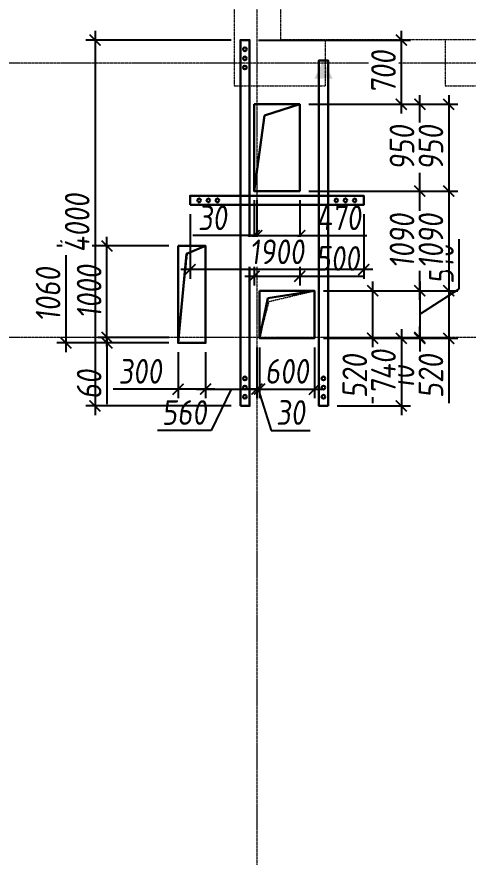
# Model space of a CAD drawing. Header units: millimetres. Extents: x -233751 to 529254, y -907864 to 285890.
# Drawn here: x 479500 to 484436, y -81085 to -71893 of the extents above; entities that cross this region are included whole.
import ezdxf

# ---------------------------------------------------------------- set-up
doc = ezdxf.new("R2010")
doc.units = ezdxf.units.MM
doc.linetypes.add('ADSK_Штриховая_ш2 п1', pattern=[3, 2, -1])
doc.linetypes.add('осевая', pattern=[2, 1.25, -0.25, 0.25, -0.25])
doc.layers.get('0').update_dxf_attribs({"lineweight": 30})
doc.layers.get('Defpoints').update_dxf_attribs({"lineweight": 0})
for name, color, linetype, lineweight in [('КР_Металл', 3, 'Continuous', 30), ('КР_Новые отверстия', 5, 'Continuous', 30), ('КР_Оси', 7, 'Continuous', 5), ('КР_Размеры отверстия', 7, 'Continuous', 5), ('КР_Размеры усиление', 1, 'Continuous', 5), ('КР_Сущ отверстия', 6, 'Continuous', 15), ('КР_Тонкая', 250, 'Continuous', 0)]:
    doc.layers.add(name, color=color, linetype=linetype, lineweight=lineweight)
doc.styles.add('ISOCPEUR', font='isocpeur.ttf', dxfattribs={"width": 0.85, "oblique": 7})
doc.dimstyles.new('R_100', dxfattribs={"dimtxt": 270, "dimasz": 120, "dimexe": 100, "dimexo": 100, "dimgap": 60, "dimtad": 1, "dimdec": 0, "dimrnd": 5, "dimzin": 0, "dimdsep": 46, "dimtxsty": 'ISOCPEUR', "dimblk": 'ARCHTICK', "dimcen": 0, "dimdle": 100, "dimclrd": 256, "dimclre": 256, "dimclrt": 256, "dimadec": 0, "dimazin": 0, "dimtfac": 2, "dimtdec": 0, "dimtmove": 0, "dimatfit": 3, "dimfxl": 1, "dimtvp": 3, "dimtfill": 1, "dimtolj": 1, "dimtzin": 0, "dimarcsym": 0})

# ---------------------------------------------------------------- blocks, each defined once
blk = doc.blocks.new('*U1981')
at = {"color": 0, "linetype": 'ByBlock', "lineweight": -2, "ltscale": 10}
blk.add_line((0, 0), (-71486.9, 0), dxfattribs=at)
blk = doc.blocks.new('*U1982')
at = {"color": 0, "linetype": 'ByBlock', "lineweight": -2, "ltscale": 10}
blk.add_line((0, 0), (-71486.9, 0), dxfattribs=at)
blk = doc.blocks.new('*U1991')
at = {"color": 0, "linetype": 'ByBlock', "lineweight": -2, "ltscale": 10}
blk.add_line((0, 0), (0, -53277.8), dxfattribs=at)
blk = doc.blocks.new('_ArchTick')
at = {"color": 0, "linetype": 'ByBlock', "const_width": 0.15}
blk.add_lwpolyline([(-0.5, -0.5), (0.5, 0.5)], dxfattribs=at)
blk = doc.blocks.new('*D398')
at = {"layer": 'Defpoints', "color": 0, "transparency": 16777216}
for p in [(482154.2, -75409.3), (482754.2, -75409.3)]:
    blk.add_point(p, dxfattribs=at)
at = {"layer": 'КР_Размеры отверстия', "lineweight": -2, "transparency": 16777216}
for p, q in [((482154.2, -75509.3), (482154.2, -76065.2)), ((482754.2, -75509.3), (482754.2, -76065.2)), ((482054.2, -75965.2), (482854.2, -75965.2))]:
    blk.add_line(p, q, dxfattribs=at)
at = {"layer": 'КР_Размеры отверстия', "lineweight": -2, "transparency": 16777216, "xscale": 120, "yscale": 120, "zscale": 120, "rotation": 180}
blk.add_blockref('_ArchTick', (482154.2, -75965.2), dxfattribs=at)
at = {"layer": 'КР_Размеры отверстия', "lineweight": -2, "transparency": 16777216, "xscale": 120, "yscale": 120, "zscale": 120}
blk.add_blockref('_ArchTick', (482754.2, -75965.2), dxfattribs=at)
at = {"layer": 'КР_Размеры отверстия', "lineweight": 5, "transparency": 16777216, "insert": (482454.2, -75770.2), "char_height": 270, "attachment_point": 5, "style": 'ISOCPEUR', "bg_fill": 3, "box_fill_scale": 1.1, "bg_fill_color": 256, "bg_fill_true_color": 13158600, "bg_fill_transparency": 0}
blk.add_mtext('\\A1;600', dxfattribs=at)
at = {"layer": 'Defpoints', "color": 0, "transparency": 16777216}
blk.add_point((482754.2, -75965.2), dxfattribs=at)
blk = doc.blocks.new('*D399')
at = {"layer": 'Defpoints', "color": 0, "transparency": 16777216}
for p in [(482125.4, -75409.3), (482154.2, -75409.3), (482125.4, -75965.2)]:
    blk.add_point(p, dxfattribs=at)
at = {"layer": 'КР_Размеры отверстия', "lineweight": -2, "transparency": 16777216}
for p, q in [((482125.4, -75509.3), (482125.4, -76065.2)), ((482154.2, -75509.3), (482154.2, -76065.2)), ((482125.4, -75965.2), (482005.4, -75965.2)), ((482154.2, -75965.2), (482125.4, -75965.2)), ((482154.2, -75965.2), (482125.4, -75965.2)), ((482139.8, -75965.2), (482280.1, -76415.7)), ((482154.2, -75965.2), (482274.2, -75965.2)), ((482280.1, -76415.7), (482708.6, -76415.7))]:
    blk.add_line(p, q, dxfattribs=at)
at = {"layer": 'КР_Размеры отверстия', "lineweight": -2, "transparency": 16777216, "xscale": 120, "yscale": 120, "zscale": 120}
blk.add_blockref('_ArchTick', (482125.4, -75965.2), dxfattribs=at)
at = {"layer": 'КР_Размеры отверстия', "lineweight": -2, "transparency": 16777216, "xscale": 120, "yscale": 120, "zscale": 120, "rotation": 180}
blk.add_blockref('_ArchTick', (482154.2, -75965.2), dxfattribs=at)
at = {"layer": 'КР_Размеры отверстия', "lineweight": 5, "transparency": 16777216, "insert": (482494.3, -76220.7), "char_height": 270, "attachment_point": 5, "style": 'ISOCPEUR', "bg_fill": 3, "box_fill_scale": 1.1, "bg_fill_color": 256, "bg_fill_true_color": 13158600, "bg_fill_transparency": 0}
blk.add_mtext('\\A1;30', dxfattribs=at)
blk = doc.blocks.new('*D400')
at = {"layer": 'Defpoints', "color": 0, "transparency": 16777216}
for p in [(481564.2, -75459.3), (482125.4, -75459.3), (482125.4, -75965.2)]:
    blk.add_point(p, dxfattribs=at)
at = {"layer": 'КР_Размеры отверстия', "lineweight": -2, "transparency": 16777216}
for p, q in [((481564.2, -75559.3), (481564.2, -76065.2)), ((482125.4, -75559.3), (482125.4, -76065.2)), ((481464.2, -75965.2), (482225.4, -75965.2)), ((481844.8, -75965.2), (481626.4, -76415.7)), ((481626.4, -76415.7), (481037.2, -76415.7))]:
    blk.add_line(p, q, dxfattribs=at)
at = {"layer": 'КР_Размеры отверстия', "lineweight": -2, "transparency": 16777216, "xscale": 120, "yscale": 120, "zscale": 120}
blk.add_blockref('_ArchTick', (482125.4, -75965.2), dxfattribs=at)
at = {"layer": 'КР_Размеры отверстия', "lineweight": 5, "transparency": 16777216, "insert": (481331.8, -76220.7), "char_height": 270, "attachment_point": 5, "style": 'ISOCPEUR', "bg_fill": 3, "box_fill_scale": 1.1, "bg_fill_color": 256, "bg_fill_true_color": 13158600, "bg_fill_transparency": 0}
blk.add_mtext('\\A1;560', dxfattribs=at)
at = {"layer": 'КР_Размеры отверстия', "lineweight": -2, "transparency": 16777216, "xscale": 120, "yscale": 120, "zscale": 120, "rotation": 180}
blk.add_blockref('_ArchTick', (481564.2, -75965.2), dxfattribs=at)
blk = doc.blocks.new('*D401')
at = {"layer": 'Defpoints', "color": 0, "transparency": 16777216}
for p in [(481264.2, -75459.3), (481564.2, -75459.3), (481264.2, -75965.2)]:
    blk.add_point(p, dxfattribs=at)
at = {"layer": 'КР_Размеры отверстия', "lineweight": -2, "transparency": 16777216}
for p, q in [((481264.2, -75559.3), (481264.2, -76065.2)), ((481564.2, -75559.3), (481564.2, -76065.2)), ((481264.2, -75965.2), (480555, -75965.2)), ((481664.2, -75965.2), (481264.2, -75965.2))]:
    blk.add_line(p, q, dxfattribs=at)
at = {"layer": 'КР_Размеры отверстия', "lineweight": -2, "transparency": 16777216, "xscale": 120, "yscale": 120, "zscale": 120, "rotation": 180}
blk.add_blockref('_ArchTick', (481264.2, -75965.2), dxfattribs=at)
at = {"layer": 'КР_Размеры отверстия', "lineweight": -2, "transparency": 16777216, "xscale": 120, "yscale": 120, "zscale": 120}
blk.add_blockref('_ArchTick', (481564.2, -75965.2), dxfattribs=at)
at = {"layer": 'КР_Размеры отверстия', "lineweight": 5, "transparency": 16777216, "insert": (480849.6, -75770.2), "char_height": 270, "attachment_point": 5, "style": 'ISOCPEUR', "bg_fill": 3, "box_fill_scale": 1.1, "bg_fill_color": 256, "bg_fill_true_color": 13158600, "bg_fill_transparency": 0}
blk.add_mtext('\\A1;300', dxfattribs=at)
blk = doc.blocks.new('*D402')
at = {"layer": 'Defpoints', "color": 0, "transparency": 16777216}
for p in [(482754.2, -74889.3), (482754.2, -75409.3), (483391, -75409.3)]:
    blk.add_point(p, dxfattribs=at)
at = {"layer": 'КР_Размеры отверстия', "lineweight": -2, "transparency": 16777216}
for p, q in [((483391, -74789.3), (483391, -75409.3)), ((482854.2, -74889.3), (483491, -74889.3)), ((482854.2, -75409.3), (483491, -75409.3)), ((483391, -75409.3), (483391, -76118.5))]:
    blk.add_line(p, q, dxfattribs=at)
at = {"layer": 'КР_Размеры отверстия', "lineweight": -2, "transparency": 16777216, "xscale": 120, "yscale": 120, "zscale": 120}
for p, rotation in [((483391, -74889.3), 90), ((483391, -75409.3), 270)]:
    blk.add_blockref('_ArchTick', p, dxfattribs=dict(at, rotation=rotation))
at = {"layer": 'КР_Размеры отверстия', "lineweight": 5, "transparency": 16777216, "insert": (483196, -75823.9), "char_height": 270, "attachment_point": 5, "rotation": 90, "style": 'ISOCPEUR', "bg_fill": 3, "box_fill_scale": 1.1, "bg_fill_color": 256, "bg_fill_true_color": 13158600, "bg_fill_transparency": 0}
blk.add_mtext('\\A1;520', dxfattribs=at)
blk = doc.blocks.new('*D403')
at = {"layer": 'Defpoints', "color": 0, "transparency": 16777216}
for p in [(482754.2, -74889.3), (482754.2, -75399.3), (483906.9, -75399.3)]:
    blk.add_point(p, dxfattribs=at)
at = {"layer": 'КР_Размеры отверстия', "lineweight": -2, "transparency": 16777216}
for p, q in [((484337.6, -74868.5), (484337.6, -74325.2)), ((483906.9, -74789.3), (483906.9, -75499.3)), ((482854.2, -74889.3), (484006.9, -74889.3)), ((483906.9, -75144.3), (484337.6, -74868.5)), ((482854.2, -75399.3), (484006.9, -75399.3))]:
    blk.add_line(p, q, dxfattribs=at)
at = {"layer": 'КР_Размеры отверстия', "lineweight": -2, "transparency": 16777216, "xscale": 120, "yscale": 120, "zscale": 120, "rotation": 270}
blk.add_blockref('_ArchTick', (483906.9, -75399.3), dxfattribs=at)
at = {"layer": 'КР_Размеры отверстия', "lineweight": 5, "transparency": 16777216, "insert": (484142.6, -74596.9), "char_height": 270, "attachment_point": 5, "rotation": 90, "style": 'ISOCPEUR', "bg_fill": 3, "box_fill_scale": 1.1, "bg_fill_color": 256, "bg_fill_true_color": 13158600, "bg_fill_transparency": 0}
blk.add_mtext('\\A1;510', dxfattribs=at)
at = {"layer": 'КР_Размеры отверстия', "lineweight": -2, "transparency": 16777216, "xscale": 120, "yscale": 120, "zscale": 120, "rotation": 90}
blk.add_blockref('_ArchTick', (483906.9, -74889.3), dxfattribs=at)
blk = doc.blocks.new('*D404')
at = {"layer": 'Defpoints', "color": 0, "transparency": 16777216}
for p in [(482754.2, -75399.3), (482754.2, -75409.3), (483906.9, -75409.3)]:
    blk.add_point(p, dxfattribs=at)
at = {"layer": 'КР_Размеры отверстия', "lineweight": -2, "transparency": 16777216}
for p, q in [((483906.9, -75399.3), (483906.9, -75279.3)), ((482854.2, -75399.3), (484006.9, -75399.3)), ((482854.2, -75409.3), (484006.9, -75409.3)), ((483906.9, -75399.3), (483906.9, -75409.3)), ((483906.9, -75409.3), (483906.9, -76032))]:
    blk.add_line(p, q, dxfattribs=at)
at = {"layer": 'КР_Размеры отверстия', "lineweight": -2, "transparency": 16777216, "xscale": 120, "yscale": 120, "zscale": 120}
for p, rotation in [((483906.9, -75399.3), 270), ((483906.9, -75409.3), 90)]:
    blk.add_blockref('_ArchTick', p, dxfattribs=dict(at, rotation=rotation))
at = {"layer": 'КР_Размеры отверстия', "lineweight": 5, "transparency": 16777216, "insert": (483711.9, -75840.6), "char_height": 270, "attachment_point": 5, "rotation": 90, "style": 'ISOCPEUR', "bg_fill": 3, "box_fill_scale": 1.1, "bg_fill_color": 256, "bg_fill_true_color": 13158600, "bg_fill_transparency": 0}
blk.add_mtext('\\A1;10', dxfattribs=at)
blk = doc.blocks.new('*D405')
at = {"layer": 'Defpoints', "color": 0, "transparency": 16777216}
for p in [(482594.2, -73799.5), (483906.9, -73799.5), (482754.2, -74889.3)]:
    blk.add_point(p, dxfattribs=at)
at = {"layer": 'КР_Размеры отверстия', "lineweight": -2, "transparency": 16777216}
for p, q in [((483906.9, -74989.3), (483906.9, -73699.5)), ((482694.2, -73799.5), (484006.9, -73799.5)), ((482854.2, -74889.3), (484006.9, -74889.3))]:
    blk.add_line(p, q, dxfattribs=at)
at = {"layer": 'КР_Размеры отверстия', "lineweight": -2, "transparency": 16777216, "xscale": 120, "yscale": 120, "zscale": 120}
for p, rotation in [((483906.9, -73799.5), 90), ((483906.9, -74889.3), 270)]:
    blk.add_blockref('_ArchTick', p, dxfattribs=dict(at, rotation=rotation))
at = {"layer": 'КР_Размеры отверстия', "lineweight": 5, "transparency": 16777216, "insert": (483711.9, -74344.4), "char_height": 270, "attachment_point": 5, "rotation": 90, "style": 'ISOCPEUR', "bg_fill": 3, "box_fill_scale": 1.1, "bg_fill_color": 256, "bg_fill_true_color": 13158600, "bg_fill_transparency": 0}
blk.add_mtext('\\A1;1090', dxfattribs=at)
blk = doc.blocks.new('*D406')
at = {"layer": 'Defpoints', "color": 0, "transparency": 16777216}
for p in [(482594.2, -72849.5), (483906.9, -72849.5), (482594.2, -73799.5)]:
    blk.add_point(p, dxfattribs=at)
at = {"layer": 'КР_Размеры отверстия', "lineweight": -2, "transparency": 16777216}
for p, q in [((483906.9, -73899.5), (483906.9, -72749.5)), ((482694.2, -72849.5), (484006.9, -72849.5)), ((482694.2, -73799.5), (484006.9, -73799.5))]:
    blk.add_line(p, q, dxfattribs=at)
at = {"layer": 'КР_Размеры отверстия', "lineweight": -2, "transparency": 16777216, "xscale": 120, "yscale": 120, "zscale": 120}
for p, rotation in [((483906.9, -72849.5), 90), ((483906.9, -73799.5), 270)]:
    blk.add_blockref('_ArchTick', p, dxfattribs=dict(at, rotation=rotation))
at = {"layer": 'КР_Размеры отверстия', "lineweight": 5, "transparency": 16777216, "insert": (483711.9, -73324.5), "char_height": 270, "attachment_point": 5, "rotation": 90, "style": 'ISOCPEUR', "bg_fill": 3, "box_fill_scale": 1.1, "bg_fill_color": 256, "bg_fill_true_color": 13158600, "bg_fill_transparency": 0}
blk.add_mtext('\\A1;950', dxfattribs=at)
blk = doc.blocks.new('*D407')
at = {"layer": 'Defpoints', "color": 0, "transparency": 16777216}
for p in [(482125.4, -73799.5), (482594.2, -73799.5), (482594.2, -74285.7)]:
    blk.add_point(p, dxfattribs=at)
at = {"layer": 'КР_Размеры отверстия', "lineweight": -2, "transparency": 16777216}
for p, q in [((482125.4, -73899.5), (482125.4, -74385.7)), ((482594.2, -73899.5), (482594.2, -74385.7)), ((482025.4, -74285.7), (482594.2, -74285.7)), ((482594.2, -74285.7), (483326.4, -74285.7))]:
    blk.add_line(p, q, dxfattribs=at)
at = {"layer": 'КР_Размеры отверстия', "lineweight": -2, "transparency": 16777216, "xscale": 120, "yscale": 120, "zscale": 120, "rotation": 180}
blk.add_blockref('_ArchTick', (482125.4, -74285.7), dxfattribs=at)
at = {"layer": 'КР_Размеры отверстия', "lineweight": -2, "transparency": 16777216, "xscale": 120, "yscale": 120, "zscale": 120}
blk.add_blockref('_ArchTick', (482594.2, -74285.7), dxfattribs=at)
at = {"layer": 'КР_Размеры отверстия', "lineweight": 5, "transparency": 16777216, "insert": (483020.3, -74090.7), "char_height": 270, "attachment_point": 5, "style": 'ISOCPEUR', "bg_fill": 3, "box_fill_scale": 1.1, "bg_fill_color": 256, "bg_fill_true_color": 13158600, "bg_fill_transparency": 0}
blk.add_mtext('\\A1;470', dxfattribs=at)
blk = doc.blocks.new('*D408')
at = {"layer": 'Defpoints', "color": 0, "transparency": 16777216}
for p in [(482094.2, -73799.5), (482125.4, -73799.5), (482094.2, -74285.7)]:
    blk.add_point(p, dxfattribs=at)
at = {"layer": 'КР_Размеры отверстия', "lineweight": -2, "transparency": 16777216}
for p, q in [((482094.2, -73899.5), (482094.2, -74385.7)), ((482125.4, -73899.5), (482125.4, -74385.7)), ((482094.2, -74285.7), (481425.6, -74285.7)), ((482125.4, -74285.7), (482094.2, -74285.7)), ((482125.4, -74285.7), (482245.4, -74285.7))]:
    blk.add_line(p, q, dxfattribs=at)
at = {"layer": 'КР_Размеры отверстия', "lineweight": -2, "transparency": 16777216, "xscale": 120, "yscale": 120, "zscale": 120}
blk.add_blockref('_ArchTick', (482094.2, -74285.7), dxfattribs=at)
at = {"layer": 'КР_Размеры отверстия', "lineweight": -2, "transparency": 16777216, "xscale": 120, "yscale": 120, "zscale": 120, "rotation": 180}
blk.add_blockref('_ArchTick', (482125.4, -74285.7), dxfattribs=at)
at = {"layer": 'КР_Размеры отверстия', "lineweight": 5, "transparency": 16777216, "insert": (481639.9, -74090.7), "char_height": 270, "attachment_point": 5, "style": 'ISOCPEUR', "bg_fill": 3, "box_fill_scale": 1.1, "bg_fill_color": 256, "bg_fill_true_color": 13158600, "bg_fill_transparency": 0}
blk.add_mtext('\\A1;30', dxfattribs=at)
blk = doc.blocks.new('*D409')
at = {"layer": 'Defpoints', "color": 0, "transparency": 16777216}
for p in [(482094.2, -73799.5), (482594.2, -73799.5), (482594.2, -74730.8)]:
    blk.add_point(p, dxfattribs=at)
at = {"layer": 'КР_Размеры отверстия', "lineweight": -2, "transparency": 16777216}
for p, q in [((482094.2, -73899.5), (482094.2, -74830.8)), ((482594.2, -73899.5), (482594.2, -74830.8)), ((481994.2, -74730.8), (482594.2, -74730.8)), ((482594.2, -74730.8), (483303.4, -74730.8))]:
    blk.add_line(p, q, dxfattribs=at)
at = {"layer": 'КР_Размеры отверстия', "lineweight": -2, "transparency": 16777216, "xscale": 120, "yscale": 120, "zscale": 120, "rotation": 180}
blk.add_blockref('_ArchTick', (482094.2, -74730.8), dxfattribs=at)
at = {"layer": 'КР_Размеры отверстия', "lineweight": -2, "transparency": 16777216, "xscale": 120, "yscale": 120, "zscale": 120}
blk.add_blockref('_ArchTick', (482594.2, -74730.8), dxfattribs=at)
at = {"layer": 'КР_Размеры отверстия', "lineweight": 5, "transparency": 16777216, "insert": (483008.8, -74535.8), "char_height": 270, "attachment_point": 5, "style": 'ISOCPEUR', "bg_fill": 3, "box_fill_scale": 1.1, "bg_fill_color": 256, "bg_fill_true_color": 13158600, "bg_fill_transparency": 0}
blk.add_mtext('\\A1;500', dxfattribs=at)
blk = doc.blocks.new('*D410')
at = {"layer": 'Defpoints', "color": 0, "transparency": 16777216}
for p in [(480486.4, -75459.3), (481264.2, -75399.3), (481264.2, -75459.3)]:
    blk.add_point(p, dxfattribs=at)
at = {"layer": 'КР_Размеры отверстия', "lineweight": -2, "transparency": 16777216}
for p, q in [((480486.4, -75399.3), (480486.4, -75279.3)), ((481164.2, -75399.3), (480386.4, -75399.3)), ((481164.2, -75459.3), (480386.4, -75459.3)), ((480486.4, -75399.3), (480486.4, -75459.3)), ((480486.4, -75459.3), (480486.4, -76127.9))]:
    blk.add_line(p, q, dxfattribs=at)
at = {"layer": 'КР_Размеры отверстия', "lineweight": -2, "transparency": 16777216, "xscale": 120, "yscale": 120, "zscale": 120}
for p, rotation in [((480486.4, -75399.3), 270), ((480486.4, -75459.3), 90)]:
    blk.add_blockref('_ArchTick', p, dxfattribs=dict(at, rotation=rotation))
at = {"layer": 'КР_Размеры отверстия', "lineweight": 5, "transparency": 16777216, "insert": (480291.4, -75913.6), "char_height": 270, "attachment_point": 5, "rotation": 90, "style": 'ISOCPEUR', "bg_fill": 3, "box_fill_scale": 1.1, "bg_fill_color": 256, "bg_fill_true_color": 13158600, "bg_fill_transparency": 0}
blk.add_mtext('\\A1;60', dxfattribs=at)
blk = doc.blocks.new('*D411')
at = {"layer": 'Defpoints', "color": 0, "transparency": 16777216}
for p in [(480486.4, -74399.3), (481264.2, -74399.3), (481264.2, -75399.3)]:
    blk.add_point(p, dxfattribs=at)
at = {"layer": 'КР_Размеры отверстия', "lineweight": -2, "transparency": 16777216}
for p, q in [((480486.4, -75499.3), (480486.4, -74299.3)), ((481164.2, -74399.3), (480386.4, -74399.3)), ((481164.2, -75399.3), (480386.4, -75399.3))]:
    blk.add_line(p, q, dxfattribs=at)
at = {"layer": 'КР_Размеры отверстия', "lineweight": -2, "transparency": 16777216, "xscale": 120, "yscale": 120, "zscale": 120}
for p, rotation in [((480486.4, -74399.3), 90), ((480486.4, -75399.3), 270)]:
    blk.add_blockref('_ArchTick', p, dxfattribs=dict(at, rotation=rotation))
at = {"layer": 'КР_Размеры отверстия', "lineweight": 5, "transparency": 16777216, "insert": (480291.4, -74899.3), "char_height": 270, "attachment_point": 5, "rotation": 90, "style": 'ISOCPEUR', "bg_fill": 3, "box_fill_scale": 1.1, "bg_fill_color": 256, "bg_fill_true_color": 13158600, "bg_fill_transparency": 0}
blk.add_mtext('\\A1;1000', dxfattribs=at)
blk = doc.blocks.new('*D412')
at = {"layer": 'Defpoints', "color": 0, "transparency": 16777216}
for p in [(481264.2, -74399.3), (480037.5, -75459.3), (481264.2, -75459.3)]:
    blk.add_point(p, dxfattribs=at)
at = {"layer": 'КР_Размеры отверстия', "lineweight": -2, "transparency": 16777216}
for p, q in [((480037.5, -74299.3), (480037.5, -75559.3)), ((481164.2, -74399.3), (479937.5, -74399.3)), ((481164.2, -75459.3), (479937.5, -75459.3))]:
    blk.add_line(p, q, dxfattribs=at)
at = {"layer": 'КР_Размеры отверстия', "lineweight": -2, "transparency": 16777216, "xscale": 120, "yscale": 120, "zscale": 120}
for p, rotation in [((480037.5, -74399.3), 90), ((480037.5, -75459.3), 270)]:
    blk.add_blockref('_ArchTick', p, dxfattribs=dict(at, rotation=rotation))
at = {"layer": 'КР_Размеры отверстия', "lineweight": 5, "transparency": 16777216, "insert": (479842.5, -74929.3), "char_height": 270, "attachment_point": 5, "rotation": 90, "style": 'ISOCPEUR', "bg_fill": 3, "box_fill_scale": 1.1, "bg_fill_color": 256, "bg_fill_true_color": 13158600, "bg_fill_transparency": 0}
blk.add_mtext('\\A1;1060', dxfattribs=at)
blk = doc.blocks.new('*D524')
at = {"layer": 'Defpoints', "color": 0, "transparency": 16777216}
for p in [(482594.2, -72849.5), (482594.2, -73799.5), (484223, -73799.5)]:
    blk.add_point(p, dxfattribs=at)
at = {"layer": 'КР_Размеры усиление', "lineweight": -2, "transparency": 16777216}
for p, q in [((484223, -72749.5), (484223, -73899.5)), ((482694.2, -72849.5), (484323, -72849.5)), ((482694.2, -73799.5), (484323, -73799.5))]:
    blk.add_line(p, q, dxfattribs=at)
at = {"layer": 'КР_Размеры усиление', "lineweight": -2, "transparency": 16777216, "xscale": 120, "yscale": 120, "zscale": 120}
for p, rotation in [((484223, -72849.5), 90), ((484223, -73799.5), 270)]:
    blk.add_blockref('_ArchTick', p, dxfattribs=dict(at, rotation=rotation))
at = {"layer": 'КР_Размеры усиление', "transparency": 16777216, "insert": (484028, -73324.5), "char_height": 270, "attachment_point": 5, "rotation": 90, "style": 'ISOCPEUR', "bg_fill": 3, "box_fill_scale": 1.1, "bg_fill_color": 256, "bg_fill_true_color": 13158600, "bg_fill_transparency": 0}
blk.add_mtext('\\A1;950', dxfattribs=at)
blk = doc.blocks.new('*D525')
at = {"layer": 'Defpoints', "color": 0, "transparency": 16777216}
for p in [(482594.2, -73799.5), (482754.2, -74889.3), (484223, -74889.3)]:
    blk.add_point(p, dxfattribs=at)
at = {"layer": 'КР_Размеры усиление', "lineweight": -2, "transparency": 16777216}
for p, q in [((484223, -73699.5), (484223, -74989.3)), ((482694.2, -73799.5), (484323, -73799.5)), ((482854.2, -74889.3), (484323, -74889.3))]:
    blk.add_line(p, q, dxfattribs=at)
at = {"layer": 'КР_Размеры усиление', "lineweight": -2, "transparency": 16777216, "xscale": 120, "yscale": 120, "zscale": 120}
for p, rotation in [((484223, -73799.5), 90), ((484223, -74889.3), 270)]:
    blk.add_blockref('_ArchTick', p, dxfattribs=dict(at, rotation=rotation))
at = {"layer": 'КР_Размеры усиление', "transparency": 16777216, "insert": (484028, -74344.4), "char_height": 270, "attachment_point": 5, "rotation": 90, "style": 'ISOCPEUR', "bg_fill": 3, "box_fill_scale": 1.1, "bg_fill_color": 256, "bg_fill_true_color": 13158600, "bg_fill_transparency": 0}
blk.add_mtext('\\A1;1090', dxfattribs=at)
blk = doc.blocks.new('*D526')
at = {"layer": 'Defpoints', "color": 0, "transparency": 16777216}
for p in [(482754.2, -74889.3), (482754.2, -75409.3), (484223, -75409.3)]:
    blk.add_point(p, dxfattribs=at)
at = {"layer": 'КР_Размеры усиление', "lineweight": -2, "transparency": 16777216}
for p, q in [((484223, -74789.3), (484223, -75409.3)), ((482854.2, -74889.3), (484323, -74889.3)), ((482854.2, -75409.3), (484323, -75409.3)), ((484223, -75409.3), (484223, -76118.5))]:
    blk.add_line(p, q, dxfattribs=at)
at = {"layer": 'КР_Размеры усиление', "lineweight": -2, "transparency": 16777216, "xscale": 120, "yscale": 120, "zscale": 120}
for p, rotation in [((484223, -74889.3), 90), ((484223, -75409.3), 270)]:
    blk.add_blockref('_ArchTick', p, dxfattribs=dict(at, rotation=rotation))
at = {"layer": 'КР_Размеры усиление', "transparency": 16777216, "insert": (484028, -75823.9), "char_height": 270, "attachment_point": 5, "rotation": 90, "style": 'ISOCPEUR', "bg_fill": 3, "box_fill_scale": 1.1, "bg_fill_color": 256, "bg_fill_true_color": 13158600, "bg_fill_transparency": 0}
blk.add_mtext('\\A1;520', dxfattribs=at)
blk = doc.blocks.new('*D541')
at = {"layer": 'Defpoints', "color": 0, "transparency": 16777216}
for p in [(482044.7, -72147), (483704.9, -72147), (482594.2, -72849.5)]:
    blk.add_point(p, dxfattribs=at)
at = {"layer": 'КР_Размеры усиление', "color": 1, "lineweight": -2, "transparency": 16777216}
for p, q in [((483704.9, -72949.5), (483704.9, -72047)), ((482144.7, -72147), (483804.9, -72147)), ((482694.2, -72849.5), (483804.9, -72849.5))]:
    blk.add_line(p, q, dxfattribs=at)
at = {"layer": 'КР_Размеры усиление', "color": 1, "lineweight": -2, "transparency": 16777216, "xscale": 120, "yscale": 120, "zscale": 120}
for p, rotation in [((483704.9, -72147), 90), ((483704.9, -72849.5), 270)]:
    blk.add_blockref('_ArchTick', p, dxfattribs=dict(at, rotation=rotation))
at = {"layer": 'КР_Размеры усиление', "color": 1, "transparency": 16777216, "insert": (483509.9, -72498.3), "char_height": 270, "attachment_point": 5, "rotation": 90, "style": 'ISOCPEUR', "bg_fill": 3, "box_fill_scale": 1.1, "bg_fill_color": 256, "bg_fill_true_color": 13158600, "bg_fill_transparency": 0}
blk.add_mtext('\\A1;700', dxfattribs=at)
blk = doc.blocks.new('*D542')
at = {"layer": 'Defpoints', "color": 0, "transparency": 16777216}
for p in [(482754.2, -75409.3), (482903.7, -76148.3), (483704.9, -76148.3)]:
    blk.add_point(p, dxfattribs=at)
at = {"layer": 'КР_Размеры усиление', "color": 1, "lineweight": -2, "transparency": 16777216}
for p, q in [((483704.9, -75309.3), (483704.9, -76248.3)), ((482854.2, -75409.3), (483804.9, -75409.3)), ((483003.7, -76148.3), (483804.9, -76148.3))]:
    blk.add_line(p, q, dxfattribs=at)
at = {"layer": 'КР_Размеры усиление', "color": 1, "lineweight": -2, "transparency": 16777216, "xscale": 120, "yscale": 120, "zscale": 120}
for p, rotation in [((483704.9, -75409.3), 90), ((483704.9, -76148.3), 270)]:
    blk.add_blockref('_ArchTick', p, dxfattribs=dict(at, rotation=rotation))
at = {"layer": 'КР_Размеры усиление', "color": 1, "transparency": 16777216, "insert": (483509.9, -75778.8), "char_height": 270, "attachment_point": 5, "rotation": 90, "style": 'ISOCPEUR', "bg_fill": 3, "box_fill_scale": 1.1, "bg_fill_color": 256, "bg_fill_true_color": 13158600, "bg_fill_transparency": 0}
blk.add_mtext('\\A1;740', dxfattribs=at)
blk = doc.blocks.new('*D543')
at = {"layer": 'Defpoints', "color": 0, "transparency": 16777216}
for p in [(481394.2, -73949.5), (483294.2, -73949.5), (481394.2, -74657.8)]:
    blk.add_point(p, dxfattribs=at)
at = {"layer": 'КР_Размеры усиление', "color": 3, "lineweight": -2, "transparency": 16777216}
for p, q in [((481394.2, -74049.5), (481394.2, -74757.8)), ((483294.2, -74049.5), (483294.2, -74757.8)), ((483394.2, -74657.8), (481294.2, -74657.8))]:
    blk.add_line(p, q, dxfattribs=at)
at = {"layer": 'КР_Размеры усиление', "color": 3, "lineweight": -2, "transparency": 16777216, "xscale": 120, "yscale": 120, "zscale": 120, "rotation": 180}
blk.add_blockref('_ArchTick', (481394.2, -74657.8), dxfattribs=at)
at = {"layer": 'КР_Размеры усиление', "color": 3, "lineweight": -2, "transparency": 16777216, "xscale": 120, "yscale": 120, "zscale": 120}
blk.add_blockref('_ArchTick', (483294.2, -74657.8), dxfattribs=at)
at = {"layer": 'КР_Размеры усиление', "color": 3, "transparency": 16777216, "insert": (482344.2, -74462.8), "char_height": 270, "attachment_point": 5, "style": 'ISOCPEUR', "bg_fill": 3, "box_fill_scale": 1.1, "bg_fill_color": 256, "bg_fill_true_color": 13158600, "bg_fill_transparency": 0}
blk.add_mtext('\\A1;1900', dxfattribs=at)
blk = doc.blocks.new('*D544')
at = {"layer": 'Defpoints', "color": 0, "transparency": 16777216}
for p in [(481944.7, -72147), (480355.6, -76148.3), (481944.7, -76148.3)]:
    blk.add_point(p, dxfattribs=at)
at = {"layer": 'КР_Размеры усиление', "lineweight": -2, "transparency": 16777216}
for p, q in [((480355.6, -72047), (480355.6, -76248.3)), ((481844.7, -72147), (480255.6, -72147)), ((481844.7, -76148.3), (480255.6, -76148.3))]:
    blk.add_line(p, q, dxfattribs=at)
at = {"layer": 'КР_Размеры усиление', "lineweight": -2, "transparency": 16777216, "xscale": 120, "yscale": 120, "zscale": 120}
for p, rotation in [((480355.6, -72147), 90), ((480355.6, -76148.3), 270)]:
    blk.add_blockref('_ArchTick', p, dxfattribs=dict(at, rotation=rotation))
at = {"layer": 'КР_Размеры усиление', "transparency": 16777216, "insert": (480160.6, -74147.7), "char_height": 270, "attachment_point": 5, "rotation": 90, "style": 'ISOCPEUR', "bg_fill": 3, "box_fill_scale": 1.1, "bg_fill_color": 256, "bg_fill_true_color": 13158600, "bg_fill_transparency": 0}
blk.add_mtext('\\A1;4000', dxfattribs=at)

msp = doc.modelspace()

# ---------------------------------------------------------------- hatches: boundary and pattern name
at = {"layer": 'КР_Металл', "lineweight": 5}
h = msp.add_hatch(color=6, dxfattribs=at)
h.dxf.hatch_style = 1
h.paths.add_polyline_path([(482853.7, -72369.3), (482753.7, -72569.3), (482953.7, -72569.3)])

# ---------------------------------------------------------------- linework, layer by layer
at = {"layer": 'КР_Металл', "color": 1}
for centre in [(481994.7, -72247), (481994.7, -72347), (481994.7, -72447)]:
    msp.add_circle(centre, 20, dxfattribs=at)
at = {"layer": 'КР_Новые отверстия'}
for points in [[(482094.2, -72849.5), (482594.2, -72849.5), (482594.2, -73799.5), (482094.2, -73799.5)], [(481264.2, -74399.3), (481564.2, -74399.3), (481564.2, -75459.3), (481264.2, -75459.3)], [(482154.2, -74889.3), (482754.2, -74889.3), (482754.2, -75409.3), (482154.2, -75409.3)]]:
    msp.add_lwpolyline(points, close=True, dxfattribs=at)
for points in [[(482094.2, -73799.5), (482209.5, -72973.1), (482594.2, -72849.5)], [(481264.2, -75459.3), (481356.3, -74484.3), (481564.2, -74399.3)], [(482154.2, -75409.3), (482245.7, -74971.4), (482754.2, -74889.3)]]:
    msp.add_lwpolyline(points, dxfattribs=at)
at = {"layer": 'КР_Сущ отверстия', "linetype": 'ADSK_Штриховая_ш2 п1', "ltscale": 0.3}
for points in [[(481564.2, -75459.3), (481264.2, -75459.3), (481264.2, -74399.3), (481564.2, -74399.3)], [(482754.2, -74889.3), (482754.2, -75409.3), (482154.2, -75409.3), (482154.2, -74889.3)]]:
    msp.add_lwpolyline(points, close=True, dxfattribs=at)
for points in [[(481264.2, -75459.3), (481367.6, -74477.1), (481564.2, -74399.3)], [(482154.2, -75409.3), (482258.6, -75006.1), (482754.2, -74889.3)]]:
    msp.add_lwpolyline(points, dxfattribs=at)
at = {"layer": 'КР_Тонкая', "linetype": 'ADSK_Штриховая_ш2 п1'}
msp.add_line((484185.4, -72139.3), (485965.4, -72139.3), dxfattribs=at)
for points in [[(481370.4, -69139.3), (482385.4, -69139.3), (482385.4, -72139.3), (482875.4, -72139.3)], [(481875.4, -69649.3), (481875.4, -72649.3), (482875.4, -72649.3), (482875.4, -72139.3), (482875.4, -72139.3), (482875.4, -72139.3), (484185.4, -72139.3), (484185.4, -72649.3), (485965.4, -72649.3), (485965.4, -72139.3), (485965.4, -72139.3), (485965.4, -72139.3), (487275.4, -72139.3), (487275.4, -72649.3), (489055.4, -72649.3), (489055.4, -72139.3), (489055.4, -72139.3), (489055.4, -72139.3), (490365.4, -72139.3)]]:
    msp.add_lwpolyline(points, dxfattribs=at)

# ---------------------------------------------------------------- block references
at = {"layer": 'КР_Оси', "linetype": 'осевая'}
for name, p in [('*U1991', (482125.4, -65636.9)), ('*U1982', (529253.8, -72399.3)), ('*U1981', (529253.8, -75399.3))]:
    msp.add_blockref(name, p, dxfattribs=at)

# ---------------------------------------------------------------- next in the draw order: dimensions: what is measured, and where the dimension line sits
at = {"layer": 'КР_Размеры отверстия', "lineweight": 5}
dim = msp.add_linear_dim(base=(482754.2, -75965.2), p1=(482154.2, -75409.3), p2=(482754.2, -75409.3), dimstyle='R_100', override={"dimpost": '\\X'}, dxfattribs=at)
dim.commit()
dim.dimension.update_dxf_attribs({"geometry": '*D398', "text_midpoint": (482454.2, -75770.2)})

# ---------------------------------------------------------------- next in the draw order: dimensions: what is measured, and where the dimension line sits
dim = msp.add_linear_dim(base=(482125.4, -75965.2), p1=(482154.2, -75409.3), p2=(482125.4, -75409.3), dimstyle='R_100', override={"dimpost": '\\X', "dimtmove": 1}, dxfattribs=at)
dim.commit()
dim.dimension.update_dxf_attribs({"geometry": '*D399', "text_midpoint": (482340.1, -76415.7), "dimtype": 160})

# ---------------------------------------------------------------- next in the draw order: dimensions: what is measured, and where the dimension line sits
dim = msp.add_linear_dim(base=(483391, -75409.3), p1=(482754.2, -74889.3), p2=(482754.2, -75409.3), angle=90, dimstyle='R_100', override={"dimpost": '\\X'}, dxfattribs=at)
dim.commit()
dim.dimension.update_dxf_attribs({"geometry": '*D402', "text_midpoint": (483196, -75823.9)})
dim = msp.add_linear_dim(base=(482125.4, -75965.2), p1=(481564.2, -75459.3), p2=(482125.4, -75459.3), dimstyle='R_100', override={"dimpost": '\\X', "dimtmove": 1}, dxfattribs=at)
dim.commit()
dim.dimension.update_dxf_attribs({"geometry": '*D400', "text_midpoint": (481566.4, -76415.7), "dimtype": 160})

# ---------------------------------------------------------------- next in the draw order: linework, layer by layer
at = {"layer": 'КР_Металл', "color": 1}
for centre in [(481994.7, -75848.3), (481994.7, -75948.3), (481994.7, -76048.3)]:
    msp.add_circle(centre, 20, dxfattribs=at)

# ---------------------------------------------------------------- next in the draw order: dimensions: what is measured, and where the dimension line sits
at = {"layer": 'КР_Размеры отверстия', "lineweight": 5}
dim = msp.add_linear_dim(base=(483906.9, -75399.3), p1=(482754.2, -74889.3), p2=(482754.2, -75399.3), angle=90, dimstyle='R_100', override={"dimpost": '\\X', "dimtmove": 1}, dxfattribs=at)
dim.commit()
dim.dimension.update_dxf_attribs({"geometry": '*D403', "text_midpoint": (484337.6, -74808.5), "dimtype": 160})
dim = msp.add_linear_dim(base=(481264.2, -75965.2), p1=(481564.2, -75459.3), p2=(481264.2, -75459.3), dimstyle='R_100', override={"dimpost": '\\X'}, dxfattribs=at)
dim.commit()
dim.dimension.update_dxf_attribs({"geometry": '*D401', "text_midpoint": (480849.6, -75770.2)})

# ---------------------------------------------------------------- next in the draw order: dimensions: what is measured, and where the dimension line sits
for base, p1, p2, picture, middle in [((483906.9, -73799.5), (482754.2, -74889.3), (482594.2, -73799.5), '*D405', (483711.9, -74344.4)), ((480486.4, -75459.3), (481264.2, -75399.3), (481264.2, -75459.3), '*D410', (480291.4, -75913.6)), ((483906.9, -75409.3), (482754.2, -75399.3), (482754.2, -75409.3), '*D404', (483711.9, -75840.6))]:
    dim = msp.add_linear_dim(base=base, p1=p1, p2=p2, angle=90, dimstyle='R_100', override={"dimpost": '\\X'}, dxfattribs=at)
    dim.commit()
    dim.dimension.update_dxf_attribs({"geometry": picture, "text_midpoint": middle})

# ---------------------------------------------------------------- next in the draw order: linework, layer by layer
at = {"layer": 'КР_Металл', "color": 1}
for centre in [(482853.7, -75848.3), (482853.7, -75948.3), (482853.7, -76048.3)]:
    msp.add_circle(centre, 20, dxfattribs=at)

# ---------------------------------------------------------------- next in the draw order: dimensions: what is measured, and where the dimension line sits
at = {"layer": 'КР_Размеры отверстия', "lineweight": 5}
for base, p1, p2, picture, middle in [((483906.9, -72849.5), (482594.2, -73799.5), (482594.2, -72849.5), '*D406', (483711.9, -73324.5)), ((480486.4, -74399.3), (481264.2, -75399.3), (481264.2, -74399.3), '*D411', (480291.4, -74899.3))]:
    dim = msp.add_linear_dim(base=base, p1=p1, p2=p2, angle=90, dimstyle='R_100', override={"dimpost": '\\X'}, dxfattribs=at)
    dim.commit()
    dim.dimension.update_dxf_attribs({"geometry": picture, "text_midpoint": middle})

# ---------------------------------------------------------------- next in the draw order: dimensions: what is measured, and where the dimension line sits
dim = msp.add_linear_dim(base=(482594.2, -74285.7), p1=(482125.4, -73799.5), p2=(482594.2, -73799.5), dimstyle='R_100', override={"dimpost": '\\X'}, dxfattribs=at)
dim.commit()
dim.dimension.update_dxf_attribs({"geometry": '*D407', "text_midpoint": (483020.3, -74090.7)})
dim = msp.add_linear_dim(base=(480037.5, -75459.3), p1=(481264.2, -74399.3), p2=(481264.2, -75459.3), angle=90, dimstyle='R_100', override={"dimpost": '\\X'}, dxfattribs=at)
dim.commit()
dim.dimension.update_dxf_attribs({"geometry": '*D412', "text_midpoint": (479842.5, -74929.3)})

# ---------------------------------------------------------------- next in the draw order: dimensions: what is measured, and where the dimension line sits
dim = msp.add_linear_dim(base=(482094.2, -74285.7), p1=(482125.4, -73799.5), p2=(482094.2, -73799.5), dimstyle='R_100', override={"dimpost": '\\X'}, dxfattribs=at)
dim.commit()
dim.dimension.update_dxf_attribs({"geometry": '*D408', "text_midpoint": (481639.9, -74090.7)})

# ---------------------------------------------------------------- next in the draw order: linework, layer by layer
at = {"layer": 'КР_Металл'}
for centre in [(481494.2, -73899.5), (481594.2, -73899.5), (481694.2, -73899.5)]:
    msp.add_circle(centre, 20, dxfattribs=at)

# ---------------------------------------------------------------- next in the draw order: dimensions: what is measured, and where the dimension line sits
at = {"layer": 'КР_Размеры отверстия', "lineweight": 5}
dim = msp.add_linear_dim(base=(482594.2, -74730.8), p1=(482094.2, -73799.5), p2=(482594.2, -73799.5), dimstyle='R_100', override={"dimpost": '\\X'}, dxfattribs=at)
dim.commit()
dim.dimension.update_dxf_attribs({"geometry": '*D409', "text_midpoint": (483008.8, -74535.8)})

# ---------------------------------------------------------------- next in the draw order: linework, layer by layer
at = {"layer": 'КР_Металл', "color": 1}
for points in [[(481944.7, -76148.3), (482044.7, -76148.3), (482044.7, -72147), (481944.7, -72147)], [(482903.7, -76148.3), (482803.7, -76148.3), (482803.7, -72369.3), (482903.7, -72369.3)]]:
    msp.add_lwpolyline(points, close=True, dxfattribs=at)
at = {"layer": 'КР_Металл'}
msp.add_lwpolyline([(481394.2, -73949.5), (481394.2, -73849.5), (483294.2, -73849.5), (483294.2, -73949.5)], close=True, dxfattribs=at)
for centre in [(482994.2, -73899.5), (483094.2, -73899.5), (483194.2, -73899.5)]:
    msp.add_circle(centre, 20, dxfattribs=at)

# ---------------------------------------------------------------- next in the draw order: dimensions: what is measured, and where the dimension line sits
at = {"layer": 'КР_Размеры усиление'}
dim = msp.add_linear_dim(base=(484223, -73799.5), p1=(482594.2, -72849.5), p2=(482594.2, -73799.5), angle=90, dimstyle='R_100', override={"dimpost": '\\X'}, dxfattribs=at)
dim.commit()
dim.dimension.update_dxf_attribs({"geometry": '*D524', "text_midpoint": (484028, -73324.5)})

# ---------------------------------------------------------------- next in the draw order: dimensions: what is measured, and where the dimension line sits
for base, p1, p2, angle, override, picture, middle in [((483704.8809, -72147.0277), (482594.1989, -72849.5119), (482044.6989, -72147.0277), 90, {"dimpost": '\\X', "dimclrd": 1, "dimclre": 1, "dimclrt": 1, "dimtmove": 1}, '*D541', (483509.8809, -72498.2698)), ((484223, -74889.3), (482594.2, -73799.5), (482754.2, -74889.3), 270, {"dimpost": '\\X'}, '*D525', (484028, -74344.4))]:
    dim = msp.add_linear_dim(base=base, p1=p1, p2=p2, angle=angle, dimstyle='R_100', override=override, dxfattribs=at)
    dim.commit()
    dim.dimension.update_dxf_attribs({"geometry": picture, "text_midpoint": middle})

# ---------------------------------------------------------------- next in the draw order: dimensions: what is measured, and where the dimension line sits
dim = msp.add_linear_dim(base=(484223, -75409.3), p1=(482754.2, -74889.3), p2=(482754.2, -75409.3), angle=90, dimstyle='R_100', override={"dimpost": '\\X'}, dxfattribs=at)
dim.commit()
dim.dimension.update_dxf_attribs({"geometry": '*D526', "text_midpoint": (484223, -75823.9), "dimtype": 160})

# ---------------------------------------------------------------- next in the draw order: dimensions: what is measured, and where the dimension line sits
for base, p1, p2, angle, override, picture, middle in [((481394.2, -74657.8), (483294.2, -73949.5), (481394.2, -73949.5), 180, {"dimpost": '\\X', "dimclrd": 3, "dimclre": 3, "dimclrt": 3, "dimtmove": 1}, '*D543', (482344.2, -74462.8)), ((483704.9, -76148.3), (482754.2, -75409.3), (482903.7, -76148.3), 90, {"dimpost": '\\X', "dimclrd": 1, "dimclre": 1, "dimclrt": 1, "dimtmove": 1}, '*D542', (483509.9, -75778.8))]:
    dim = msp.add_linear_dim(base=base, p1=p1, p2=p2, angle=angle, dimstyle='R_100', override=override, dxfattribs=at)
    dim.commit()
    dim.dimension.update_dxf_attribs({"geometry": picture, "text_midpoint": middle})

# ---------------------------------------------------------------- next in the draw order: dimensions: what is measured, and where the dimension line sits
dim = msp.add_linear_dim(base=(480355.6, -76148.3), p1=(481944.7, -72147), p2=(481944.7, -76148.3), angle=90, dimstyle='R_100', override={"dimpost": '\\X'}, dxfattribs=at)
dim.commit()
dim.dimension.update_dxf_attribs({"geometry": '*D544', "text_midpoint": (480160.6, -74147.7)})

doc.saveas('drawing.dxf')
